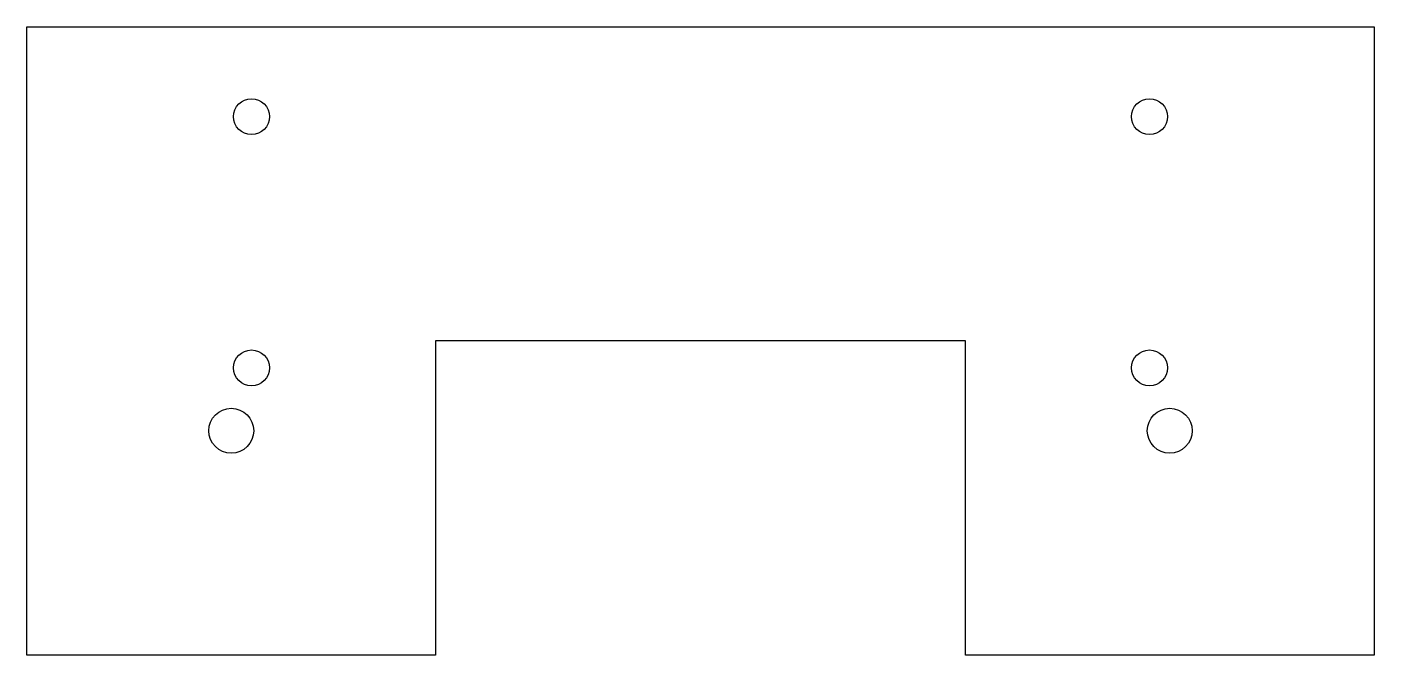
# Model space of a CAD drawing. Header units: millimetres. Extents: x -69 to 81, y -55 to 15.
import ezdxf

# ---------------------------------------------------------------- set-up
doc = ezdxf.new("R2010")
doc.units = ezdxf.units.MM

msp = doc.modelspace()

# ---------------------------------------------------------------- linework, layer by layer
at = {"color": 7, "linetype": 'Continuous', "lineweight": 25}
for p, q in [((-69, -54.7), (-69, 15.3)), ((-69, 15.3), (81, 15.3)), ((81, 15.3), (81, -54.7)), ((35.5, -19.7), (-23.5, -19.7)), ((-23.5, -19.7), (-23.5, -54.7)), ((35.5, -54.7), (35.5, -19.7)), ((-23.5, -54.7), (-69, -54.7)), ((81, -54.7), (35.5, -54.7))]:
    msp.add_line(p, q, dxfattribs=at)
for centre, radius in [((-44, 5.3), 2), ((56, 5.3), 2), ((-44, -22.7), 2), ((56, -22.7), 2), ((-46.25, -29.7), 2.5), ((58.25, -29.7), 2.5)]:
    msp.add_circle(centre, radius, dxfattribs=at)

doc.saveas('drawing.dxf')
